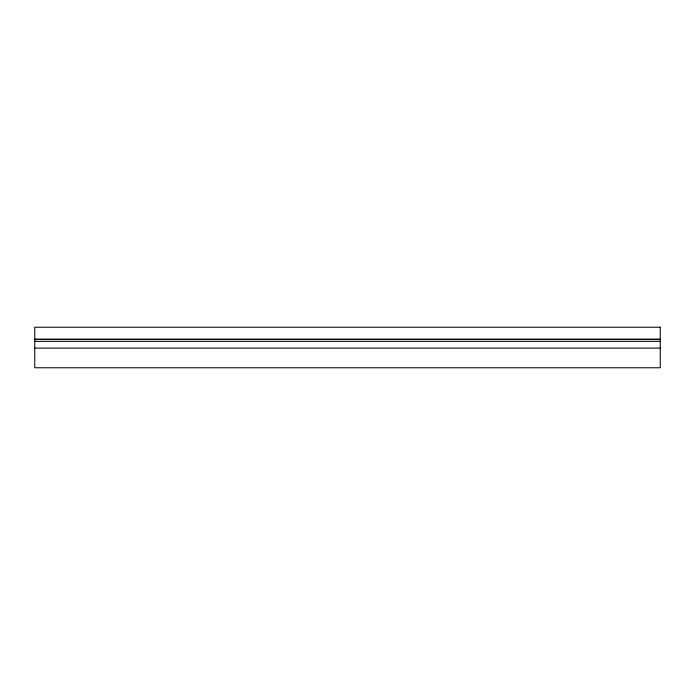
<?xml version="1.0" encoding="UTF-8"?>
<svg xmlns="http://www.w3.org/2000/svg" width="695" height="695" viewBox="0 0 695 695"><rect width="100%" height="100%" fill="white"/><g stroke="black" fill="none" stroke-linecap="round" stroke-linejoin="round"><path stroke-width="1.04" d="M34.75 339.273L660.25 339.273M34.75 339.342L660.25 339.342M34.75 341.358L660.25 341.358M34.75 348.108L660.25 348.108M660.25 327.232L34.75 327.232L34.75 367.768L660.25 367.768L660.25 327.232"/></g></svg>
